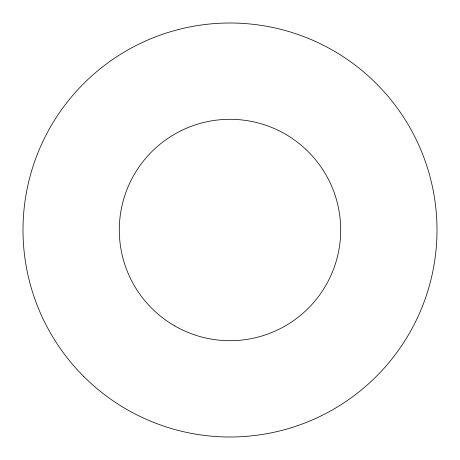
<?xml version="1.0" encoding="UTF-8"?>
<svg xmlns="http://www.w3.org/2000/svg" width="460" height="460" viewBox="0 0 460 460"><rect width="100%" height="100%" fill="white"/><g stroke="black" fill="none" stroke-linecap="round" stroke-linejoin="round"><path stroke-width="0.69" d="M174.65 325.864A110.693 110.693 0 0 0 340.693 230A110.693 110.693 0 0 0 174.65 134.136A110.693 110.693 0 0 0 174.65 325.864M83.628 376.372A207 207 0 0 0 429.945 283.573A207 207 0 0 0 176.427 30.055A207 207 0 0 0 83.628 376.372"/></g></svg>
